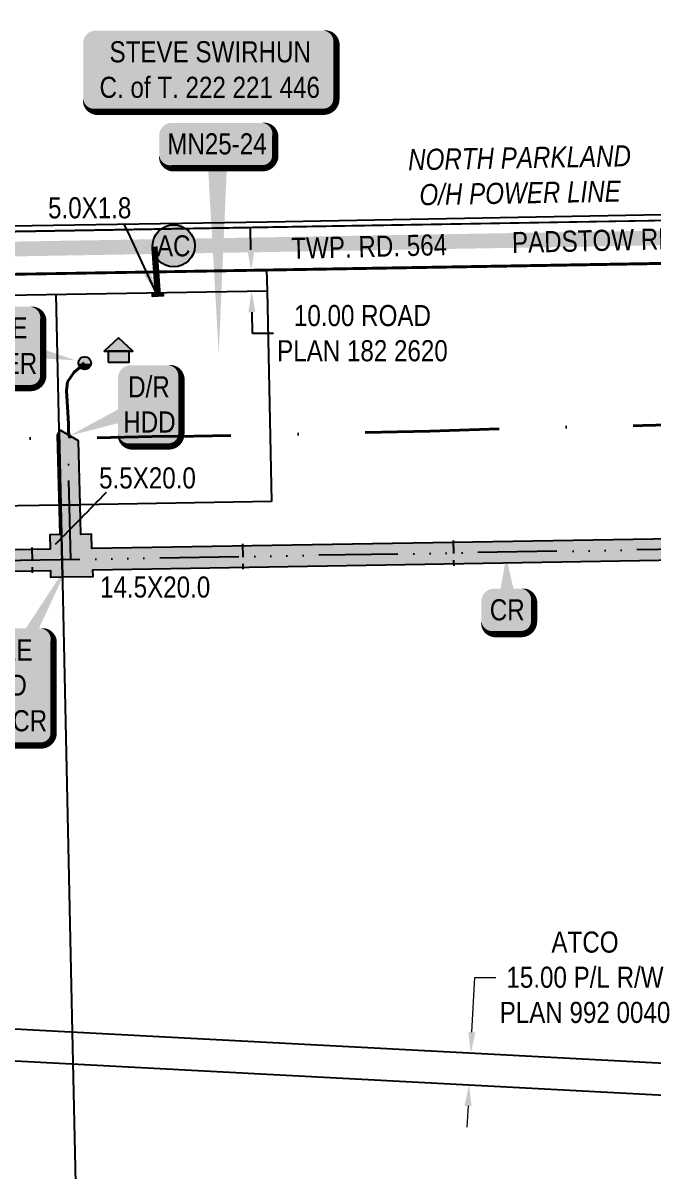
# Model space of a CAD drawing. Extents: x 88833 to 97610, y 5963373 to 5974710.
# Drawn here: x 93540 to 93839, y 5966257 to 5966801 of the extents above; entities that cross this region are included whole.
import ezdxf
from ezdxf.enums import TextEntityAlignment as Align

# ---------------------------------------------------------------- set-up
doc = ezdxf.new("R2010")
doc.units = 0
doc.header["$LTSCALE"] = 5
doc.header["$PDSIZE"] = 5
for name, pattern in [('COOP2', [10, 5, -1, 0, -1, 0, -1, 0, -1, 0, -1]), ('DASHDOT', [25.4, 12.7, -6.35, 0, -6.35]), ('foc-TIELINE', [1.875, 1.25, -0.625])]:
    doc.linetypes.add(name, pattern=pattern)
doc.layers.get('Defpoints').update_dxf_attribs({"color": 9})
for name, color, linetype in [('AS-OWNER', 7, 'Continuous'), ('AS-POWER', 104, 'foc-POWER'), ('AS-POWER-T', 104, 'Continuous'), ('AS-RESIDENCE', 14, 'Continuous'), ('AS-ROADS', 254, 'Continuous'), ('AS-SYMBOL', 7, 'Continuous'), ('AS-TELEPHONE', 224, 'foc-TEL'), ('CG-NOTES', 7, 'Continuous'), ('F-RW', 190, 'Continuous'), ('L-ROAD-T', 7, 'Continuous'), ('L-SEC', 7, 'Continuous'), ('L-TITLEDB', 4, 'Continuous'), ('L-TITLEDB-T', 4, 'Continuous'), ('P-APEX RECON PAY ITEMS', 240, 'Continuous'), ('P-APEX RECON-10m BUFFER', 51, 'COOP2'), ('P-APEX RECON-LINE LIST', 240, 'Continuous'), ('P-APEX RECON-URBAN', 30, 'COOP2'), ('P-APEX RECON-WORK AREA', 104, 'Continuous'), ('P-BUFFER-PURPLE', 187, 'foc-TIELINE')]:
    doc.layers.add(name, color=color, linetype=linetype)
for name, color, linetype, lineweight in [('AS-RECON EXISTING', 151, 'DASHDOT', 40), ('F-RW-T', 190, 'Continuous', 9), ('P-APEX RECON-TWS-T', 104, 'Continuous', 9)]:
    doc.layers.add(name, color=color, linetype=linetype, lineweight=lineweight)
doc.layers.add('P-APEX RECON-TO BE DRILLED-H', color=7, linetype='Continuous', true_color=0xffafe1)
doc.styles.add('1.8', font='ARIALN.TTF', dxfattribs={"height": 2})
doc.styles.add('100L', font='ARIALN.TTF', dxfattribs={"height": 10})
doc.styles.add('175L', font='ARIALN.TTF', dxfattribs={"height": 2})
doc.styles.add('80', font='ARIALN.TTF', dxfattribs={"height": 10})
doc.styles.add('80CG', font='ARIALN.TTF', dxfattribs={"height": 10})
doc.styles.add('80L', font='ARIALN.TTF', dxfattribs={"height": 10})
doc.styles.add('foc-LtypeFont', font='ARIALN.TTF', dxfattribs={"height": 7.35})
doc.linetypes.add('foc-POWER', pattern='A,6,-1,["P",foc-LtypeFont,S=0.2,R=0,X=-0.625,Y=-0.75],-1.24,4', length=12.24)
doc.linetypes.add('foc-TEL', pattern='A,2,-1,["T",foc-LtypeFont,S=0.2,R=0,X=-0.425,Y=-0.75],-1.24,8', length=12.24)
doc.linetypes.add('foc-TEL-NOLINE', pattern='A,0,-2,["T",foc-LtypeFont,S=0.2,R=0,X=-0.425,Y=-0.75],-10.24', length=12.24)
doc.dimstyles.new('Compass 1 000', dxfattribs={"dimtxt": 1.8, "dimasz": 2, "dimexe": 0.2, "dimexo": 0.0625, "dimgap": 0.5, "dimtad": 0, "dimtih": 1, "dimtoh": 1, "dimzin": 0, "dimdsep": 46, "dimtxsty": '1.8', "dimcen": 0.1, "dimse1": 1, "dimse2": 1, "dimclrd": 256, "dimclrt": 256, "dimaunit": 1, "dimadec": 4, "dimazin": 0, "dimtfac": 0.06, "dimtofl": 0, "dimtmove": 0, "dimatfit": 0, "dimfxl": 0.2, "dimtolj": 1, "dimtzin": 0, "dimlwd": -1, "dimarcsym": 0})
doc.dimstyles.new('Compass 5 000', dxfattribs={"dimscale": 5, "dimtxt": 9, "dimasz": 2, "dimexe": 0.2, "dimexo": 0.0625, "dimgap": 0.5, "dimtad": 0, "dimtih": 1, "dimtoh": 1, "dimzin": 0, "dimdsep": 46, "dimtxsty": '80CG', "dimcen": 0.1, "dimse1": 1, "dimse2": 1, "dimclrd": 256, "dimclrt": 256, "dimaunit": 1, "dimadec": 4, "dimazin": 0, "dimtfac": 0.06, "dimtofl": 0, "dimtmove": 0, "dimatfit": 1, "dimfxl": 0.2, "dimtolj": 1, "dimtzin": 0, "dimlwd": -1, "dimarcsym": 0})

# ---------------------------------------------------------------- blocks, each defined once
blk = doc.blocks.new('*D408')
at = {"layer": 'Defpoints', "color": 0, "transparency": 16777216}
for p in [(93446.86, 5966329.26), (93446.06, 5966314.24), (93752.38, 5966313.05)]:
    blk.add_point(p, dxfattribs=at)
at = {"layer": 'F-RW-T', "transparency": 16777216}
for p, q in [((93752.91, 5966323.04), (93754.29, 5966349)), ((93754.29, 5966349), (93764.29, 5966349)), ((93751.06, 5966288.05), (93750.53, 5966278.06))]:
    blk.add_line(p, q, dxfattribs=at)
for points in [[(93751.25, 5966323.12), (93754.58, 5966322.95), (93752.38, 5966313.05)], [(93749.39, 5966288.14), (93752.72, 5966287.96), (93751.59, 5966298.04)]]:
    blk.add_solid(points, dxfattribs=at)
at = {"layer": 'F-RW-T', "transparency": 16777216, "insert": (93806.51, 5966349), "char_height": 10, "attachment_point": 5, "style": '80CG'}
blk.add_mtext('\\A1;ATCO\\P15.00 P/L R/W\\PPLAN 992 0040', dxfattribs=at)
blk = doc.blocks.new('*U555')
at = {"true_color": 0xffffa8}
h = blk.add_hatch(color=51, dxfattribs=at)
edge = h.paths.add_edge_path()
edge.add_line((-21.5, -11.5), (21.5, -11.5))
edge.add_arc((21.5, -5.5), 6, 270, 360)
edge.add_line((27.5, -5.5), (27.5, 4))
edge.add_arc((21.5, 4), 6, 0, 90)
edge.add_line((21.5, 10), (-21.5, 10))
edge.add_arc((-21.5, 4), 6, 90, 180)
edge.add_line((-27.5, 4), (-27.5, -5.5))
edge.add_arc((-21.5, -5.5), 6, 180, 270)
at = {"color": 240, "flags": 128}
blk.add_lwpolyline([(-21.5, -11.5, 3, 3, 0), (21.5, -11.5, 3, 3, 0.414214), (27.5, -5.5, 3, 3, 0), (27.5, 4, 3, 0, 0.414214), (21.5, 10, 0, 0, 0), (-21.5, 10, 0, 0, 0.414214), (-27.5, 4, 0, 0, 0), (-27.5, -5.5, 0, 3, 0.414214)], format="xyseb", close=True, dxfattribs=at)
for points in [[(0.71, -99.38, 0, 10, 0), (0, 0, 5, 5, 0)], [(21.05, -6.93, 0, 10, 0), (0, 0, 5, 5, 0)]]:
    blk.add_lwpolyline(points, format="xyseb", dxfattribs=at)
at = {"color": 4, "style": '80'}
blk.add_attdef('OTHER_001', (-14.7, -5), '', height=10, dxfattribs=at)
blk = doc.blocks.new('*U479')
h = blk.add_hatch(color=59)
edge = h.paths.add_edge_path()
edge.add_line((-54, -20), (54, -20))
edge.add_arc((54, -14), 6, 270, 360)
edge.add_line((60, -14), (60, 12.5))
edge.add_arc((54, 12.5), 6, 0, 90)
edge.add_line((54, 18.5), (-54, 18.5))
edge.add_arc((-54, 12.5), 6, 90, 180)
edge.add_line((-60, 12.5), (-60, -14))
edge.add_arc((-54, -14), 6, 180, 270)
at = {"color": 1, "flags": 128}
blk.add_lwpolyline([(-54, -20, 3, 3, 0), (54, -20, 3, 3, 0.414214), (60, -14, 3, 3, 0), (60, 12.5, 3, 0, 0.414214), (54, 18.5, 0, 0, 0), (-54, 18.5, 0, 0, 0.414214), (-60, 12.5, 0, 0, 0), (-60, -14, 0, 3, 0.414214)], format="xyseb", close=True, dxfattribs=at)
blk.add_lwpolyline([(-56.05, -9.74, 0, 7.5, 0), (0, 0, 0, 0, 0)], format="xyseb", dxfattribs=at)
at = {"color": 1, "style": '80'}
blk.add_attdef('ENTER_TEXT_001', (-35.99, -5), '', height=10, dxfattribs=at)
blk = doc.blocks.new('*U732')
at = {"true_color": 0xffffa8}
h = blk.add_hatch(color=51, dxfattribs=at)
edge = h.paths.add_edge_path()
edge.add_line((-9, -20), (9, -20))
edge.add_arc((9, -14), 6, 270, 360)
edge.add_line((15, -14), (15, 12.5))
edge.add_arc((9, 12.5), 6, 0, 90)
edge.add_line((9, 18.5), (-9, 18.5))
edge.add_arc((-9, 12.5), 6, 90, 180)
edge.add_line((-15, 12.5), (-15, -14))
edge.add_arc((-9, -14), 6, 180, 270)
at = {"color": 240, "flags": 128}
blk.add_lwpolyline([(-9, -20, 3, 3, 0), (9, -20, 3, 3, 0.414214), (15, -14, 3, 3, 0), (15, 12.5, 3, 0, 0.414214), (9, 18.5, 0, 0, 0), (-9, 18.5, 0, 0, 0.414214), (-15, 12.5, 0, 0, 0), (-15, -14, 0, 3, 0.414214)], format="xyseb", close=True, dxfattribs=at)
for points in [[(-38.1, -14.95, 0, 10, 0), (0, 0, 5, 5, 0)], [(-1, -11.44, 0, 10, 0), (0, 0, 5, 5, 0)]]:
    blk.add_lwpolyline(points, format="xyseb", dxfattribs=at)
at = {"color": 4, "style": '80'}
blk.add_attdef('OTHER_001', (-14.7, -5), '', height=10, dxfattribs=at)
blk = doc.blocks.new('RISER')
h = blk.add_hatch(color=255)
h.dxf.hatch_style = 1
edge = h.paths.add_edge_path()
edge.add_arc((0, 0), 0.7, 0, 360)
blk.add_hatch(color=13).paths.add_polyline_path([(0.58, -0.15), (-0.58, -0.15, 0.774597)])
at = {"color": 13}
blk.add_line((-0.58, -0.15), (0.58, -0.15), dxfattribs=at)
blk.add_circle((0, 0), 0.6, dxfattribs=at)
blk = doc.blocks.new('*U733')
at = {"true_color": 0xffffa8}
h = blk.add_hatch(color=51, dxfattribs=at)
edge = h.paths.add_edge_path()
edge.add_line((-14, -20), (14, -20))
edge.add_arc((14, -14), 6, 270, 360)
edge.add_line((20, -14), (20, 12.5))
edge.add_arc((14, 12.5), 6, 0, 90)
edge.add_line((14, 18.5), (-14, 18.5))
edge.add_arc((-14, 12.5), 6, 90, 180)
edge.add_line((-20, 12.5), (-20, -14))
edge.add_arc((-14, -14), 6, 180, 270)
at = {"color": 240, "flags": 128}
blk.add_lwpolyline([(-14, -20, 3, 3, 0), (14, -20, 3, 3, 0.414214), (20, -14, 3, 3, 0), (20, 12.5, 3, 0, 0.414214), (14, 18.5, 0, 0, 0), (-14, 18.5, 0, 0, 0.414214), (-20, 12.5, 0, 0, 0), (-20, -14, 0, 3, 0.414214)], format="xyseb", close=True, dxfattribs=at)
for points in [[(-1, -11.44, 0, 10, 0), (0, 0, 5, 5, 0)], [(35.04, -6.79, 0, 10, 0), (0, 0, 5, 5, 0)]]:
    blk.add_lwpolyline(points, format="xyseb", dxfattribs=at)
at = {"color": 4, "style": '80'}
blk.add_attdef('OTHER_001', (-14.7, -5), '', height=10, dxfattribs=at)
blk = doc.blocks.new('*U1191')
at = {"true_color": 0xffffa8}
h = blk.add_hatch(color=51, dxfattribs=at)
edge = h.paths.add_edge_path()
edge.add_line((-19, -28.5), (19, -28.5))
edge.add_arc((19, -22.5), 6, 270, 360)
edge.add_line((25, -22.5), (25, 21))
edge.add_arc((19, 21), 6, 0, 90)
edge.add_line((19, 27), (-19, 27))
edge.add_arc((-19, 21), 6, 90, 180)
edge.add_line((-25, 21), (-25, -22.5))
edge.add_arc((-19, -22.5), 6, 180, 270)
at = {"color": 240, "flags": 128}
for points in [[(-23.83, 58.69, 0, 10, 0), (0, 0, 5, 5, 0)], [(33.21, 59.64, 0, 10, 0), (0, 0, 5, 5, 0)]]:
    blk.add_lwpolyline(points, format="xyseb", dxfattribs=at)
blk.add_lwpolyline([(-19, -28.5, 3, 3, 0), (19, -28.5, 3, 3, 0.414214), (25, -22.5, 3, 3, 0), (25, 21, 3, 0, 0.414214), (19, 27, 0, 0, 0), (-19, 27, 0, 0, 0.414214), (-25, 21, 0, 0, 0), (-25, -22.5, 0, 3, 0.414214)], format="xyseb", close=True, dxfattribs=at)
at = {"color": 4, "style": '80'}
blk.add_attdef('OTHER_001', (-14.7, -5), '', height=10, dxfattribs=at)
blk = doc.blocks.new('*U734')
at = {"true_color": 0xffffa8}
h = blk.add_hatch(color=51, dxfattribs=at)
edge = h.paths.add_edge_path()
edge.add_line((-6.5, -11.5), (6.5, -11.5))
edge.add_arc((6.5, -5.5), 6, 270, 360)
edge.add_line((12.5, -5.5), (12.5, 4))
edge.add_arc((6.5, 4), 6, 0, 90)
edge.add_line((6.5, 10), (-6.5, 10))
edge.add_arc((-6.5, 4), 6, 90, 180)
edge.add_line((-12.5, 4), (-12.5, -5.5))
edge.add_arc((-6.5, -5.5), 6, 180, 270)
at = {"color": 240, "flags": 128}
for points in [[(-0.74, 25.2, 0, 10, 0), (0, 0, 5, 5, 0)], [(-1, -11.44, 0, 10, 0), (0, 0, 5, 5, 0)]]:
    blk.add_lwpolyline(points, format="xyseb", dxfattribs=at)
blk.add_lwpolyline([(-6.5, -11.5, 3, 3, 0), (6.5, -11.5, 3, 3, 0.414214), (12.5, -5.5, 3, 3, 0), (12.5, 4, 3, 0, 0.414214), (6.5, 10, 0, 0, 0), (-6.5, 10, 0, 0, 0.414214), (-12.5, 4, 0, 0, 0), (-12.5, -5.5, 0, 3, 0.414214)], format="xyseb", close=True, dxfattribs=at)
at = {"color": 4, "style": '80'}
blk.add_attdef('OTHER_001', (-14.7, -5), '', height=10, dxfattribs=at)
blk = doc.blocks.new('Access_Point')
h = blk.add_hatch(color=255)
h.dxf.hatch_style = 1
edge = h.paths.add_edge_path()
edge.add_arc((0, 0), 9.99, 0, 360)
at = {"color": 170}
blk.add_circle((0, 0), 9.99, dxfattribs=at)
at = {"color": 170, "style": '175L'}
blk.add_text('AC', height=10, dxfattribs=at).set_placement((0, 0), align=Align.MIDDLE_CENTER)
blk = doc.blocks.new('*D1189')
at = {"layer": 'Defpoints', "color": 0, "transparency": 16777216}
for p in [(93646.97, 5966683.87), (93647.13, 5966674.26), (93648.47, 5966674.28)]:
    blk.add_point(p, dxfattribs=at)
at = {"layer": 'L-TITLEDB-T', "transparency": 16777216}
for p, q in [((93648.14, 5966693.89), (93647.97, 5966703.89)), ((93648.63, 5966664.28), (93648.8, 5966654.28)), ((93648.8, 5966654.28), (93658.8, 5966654.28))]:
    blk.add_line(p, q, dxfattribs=at)
for points in [[(93649.8, 5966693.92), (93646.47, 5966693.86), (93648.3, 5966683.89)], [(93650.3, 5966664.31), (93646.97, 5966664.25), (93648.47, 5966674.28)]]:
    blk.add_solid(points, dxfattribs=at)
at = {"layer": 'L-TITLEDB-T', "transparency": 16777216, "insert": (93701.02, 5966654.28), "char_height": 10, "attachment_point": 5, "style": '80CG'}
blk.add_mtext('\\A1;10.00 ROAD\\PPLAN 182 2620', dxfattribs=at)
blk = doc.blocks.new('res_occ')
for points in [[(0.1, 0.89), (-1.26, -0.37), (1.46, -0.37)], [(-0.9, -1.43), (1.1, -1.43), (1.1, -0.37), (-0.9, -0.37)]]:
    blk.add_hatch(color=14).paths.add_polyline_path(points)
at = {"color": 14}
for points in [[(0.1, 0.89), (-1.26, -0.37), (1.46, -0.37)], [(-0.9, -1.43), (1.1, -1.43), (1.1, -0.37), (-0.9, -0.37)]]:
    blk.add_lwpolyline(points, close=True, dxfattribs=at)

msp = doc.modelspace()

# ---------------------------------------------------------------- hatches: boundary and pattern name
at = {"layer": 'P-APEX RECON-10m BUFFER', "transparency": 33554687}
h = msp.add_hatch(color=256, dxfattribs=at)
h.dxf.hatch_style = 1
h.paths.add_polyline_path([(93558.802, 5966538.856), (93573.322, 5966539.084), (93573.202, 5966542.242), (93934.125, 5966548.315), (93934.232, 5966543.277), (93939.226, 5966543.383), (93942.839, 5966372.157), (93937.871, 5966372.052), (93938.293, 5966352.073), (93943.26, 5966352.178), (93943.677, 5966332.438), (93938.682, 5966332.333), (93939.103, 5966312.353), (93944.098, 5966312.458), (93944.754, 5966281.376), (93939.759, 5966281.271), (93940.181, 5966261.291), (93945.176, 5966261.397), (93949.05, 5966077.769), (93944.055, 5966077.663), (93944.476, 5966057.684), (93949.471, 5966057.789), (93953.046, 5965888.343), (93963.036, 5965888.533), (93959.646, 5966049.217), (93972.627, 5966047.649), (93972.52, 5966052.694), (93959.54, 5966054.262), (93959.461, 5966058), (93964.456, 5966058.105), (93964.034, 5966078.085), (93959.039, 5966077.979), (93955.165, 5966261.608), (93960.16, 5966261.713), (93959.739, 5966281.693), (93954.744, 5966281.587), (93954.088, 5966312.669), (93959.083, 5966312.775), (93958.661, 5966332.754), (93953.667, 5966332.649), (93953.25, 5966352.388), (93958.272, 5966352.494), (93958.166, 5966357.51), (93966.05, 5966357.694), (93965.838, 5966367.683), (93957.956, 5966367.5), (93957.851, 5966372.474), (93952.829, 5966372.368), (93952.741, 5966376.501), (93965.645, 5966376.761), (93965.539, 5966381.756), (93952.636, 5966381.496), (93949.216, 5966543.594), (93954.211, 5966543.699), (93953.789, 5966563.679), (93948.794, 5966563.574), (93946.742, 5966660.44), (93948.312, 5966660.465), (93948.245, 5966666.347), (93959.495, 5966666.657), (93959.283, 5966676.647), (93948.132, 5966676.34), (93948.084, 5966680.521), (93928.071, 5966680.206), (93928.475, 5966660.153), (93936.751, 5966660.283), (93938.804, 5966563.362), (93933.81, 5966563.257), (93933.914, 5966558.305), (93572.826, 5966552.229), (93572.568, 5966559.042), (93567.558, 5966558.986), (93566.428, 5966603.276), (93557.802, 5966608.316), (93557.312, 5966607.513), (93558.368, 5966558.884)])
h = msp.add_hatch(color=256, dxfattribs=at)
h.dxf.hatch_style = 1
h.paths.add_polyline_path([(93606.449, 5966673.571), (93606.558, 5966672.051), (93601.574, 5966671.696), (93601.447, 5966673.487)])
h = msp.add_hatch(color=256, dxfattribs=at)
h.dxf.hatch_style = 1
h.paths.add_polyline_path([(93155.486, 5966535.214), (93495.908, 5966540.942), (93495.916, 5966537.637), (93516.192, 5966538.043), (93516.099, 5966541.281), (93553.171, 5966541.905), (93553.22, 5966538.768), (93558.802, 5966538.856), (93558.368, 5966558.884), (93557.312, 5966607.513), (93556.356, 5966605.998), (93557.567, 5966558.875), (93552.906, 5966558.823), (93553.014, 5966551.896), (93515.81, 5966551.27), (93515.617, 5966557.917), (93510.543, 5966557.861), (93510.2, 5966572.016), (93500.209, 5966571.848), (93500.551, 5966557.749), (93495.868, 5966557.697), (93495.884, 5966550.935), (93155.263, 5966545.203)])
at = {"layer": 'P-APEX RECON-TO BE DRILLED-H', "transparency": 33554687}
h = msp.add_hatch(color=256, dxfattribs=at)
h.dxf.hatch_style = 1
h.paths.add_polyline_path([(93562.869, 5966547.057), (93567.86, 5966547.184), (93566.428, 5966603.276), (93557.802, 5966608.316), (93556.356, 5966605.998), (93557.874, 5966546.929)])

# ---------------------------------------------------------------- linework, layer by layer
at = {"layer": 'AS-POWER', "flags": 128}
msp.add_lwpolyline([(92356.427, 5966687.888), (93044.331, 5966696.603), (93412.748, 5966703.29), (93655.8, 5966707.114), (93902.377, 5966711.646), (93978.362, 5966710.131)], dxfattribs=at)
at = {"layer": 'AS-RECON EXISTING', "flags": 128}
for points in [[(93892.812, 5966611.042), (93874.878, 5966611.765), (93833.949, 5966610.568), (93778.032, 5966609.289), (93733.023, 5966607.943), (93673.596, 5966606.483), (93621.12, 5966605.598), (93601.345, 5966605.429), (93574.258, 5966604.763), (93538.505, 5966604.349), (93519.405, 5966603.806), (93503.868, 5966603.719), (93468.599, 5966602.872), (93467.317, 5966602.942), (93426.981, 5966602.586), (93384.507, 5966601.628), (93347.402, 5966600.3), (93346.885, 5966600.101), (93294.902, 5966599.559), (93261.941, 5966599.236), (93225.661, 5966598.587), (93199.616, 5966597.678), (93075.311, 5966593.275), (93065.201, 5966592.623), (93060.93, 5966592.673), (93061.246, 5966594.338), (93062.18, 5966608.63), (93061.789, 5966618.34), (93060.376, 5966630.177), (93063.069, 5966645.064), (93064.88, 5966679.937), (93065.388, 5966688.334), (93066.415, 5966728.031), (93053.263, 5966728.307), (92796.208, 5966720.578), (92436.254, 5966712.587), (92338.249, 5966709.839), (92322.085, 5966709.536), (92313.542, 5966709.189), (92306.797, 5966709.012), (92303.075, 5966708.915), (92296.239, 5966709.156), (92281.542, 5966709.481), (92269.082, 5966708.955), (91853.775, 5966700.178), (91419.279, 5966690.156)], [(93562.328, 5966604.626), (93562.297, 5966604.736), (93562.08, 5966605.711), (93561.708, 5966607.426), (93561.762, 5966611.314), (93561.386, 5966616.79), (93560.74, 5966627.011), (93561.151, 5966631.316), (93564.411, 5966635.836), (93567.11, 5966638.02), (93569.127, 5966640.265)]]:
    msp.add_lwpolyline(points, dxfattribs=at)
at = {"layer": 'AS-ROADS', "flags": 128}
for points, const_width in [([(91418.837, 5966651.955), (92511.445, 5966676.672), (93926.394, 5966700.919), (94596.07, 5966718.552), (95333.702, 5966737.982), (96171.533, 5966756.094), (97341.017, 5966780.932)], 7), ([(93602.392, 5966695.367), (93604.066, 5966671.873)], 2.998)]:
    msp.add_lwpolyline(points, dxfattribs=dict(at, const_width=const_width))
at = {"layer": 'AS-TELEPHONE', "linetype": 'foc-TEL-NOLINE', "flags": 128}
msp.add_lwpolyline([(92325.661, 5966661.815), (92325.849, 5966661.819), (93152.351, 5966675.668), (93959.248, 5966689.044)], dxfattribs=at)
at = {"layer": 'F-RW', "flags": 128}
msp.add_lwpolyline([(92352.81, 5966372.511), (92391.244, 5966370.219), (92500.013, 5966364.435), (92514.91, 5966363.642), (93160.075, 5966329.334), (93563.205, 5966308.049), (93924.789, 5966288.957), (93967.48, 5966290.001), (93967.171, 5966304.962), (93925.011, 5966303.948), (93562.864, 5966323.116), (93180.422, 5966343.359), (93159.738, 5966344.453), (92514.647, 5966378.671), (92499.763, 5966379.47), (92392.102, 5966385.183), (92352.457, 5966387.551)], close=True, dxfattribs=at)
at = {"layer": 'L-SEC', "flags": 128}
for points in [[(93958.582, 5966709.607), (93152.011, 5966696.012)], [(93959.01, 5966689.507), (93152.35, 5966675.911)]]:
    msp.add_lwpolyline(points, dxfattribs=at)
at = {"layer": 'L-TITLEDB'}
for p, q in [((93655.586, 5966684.393), (93655.803, 5966674.403)), ((93558.065, 5966572.823), (93555.897, 5966672.719)), ((93655.803, 5966674.403), (93657.971, 5966574.507)), ((93657.971, 5966574.507), (93558.065, 5966572.823)), ((93558.065, 5966572.823), (93458.159, 5966571.139)), ((93558.065, 5966572.823), (93563.487, 5966323.002)), ((93563.487, 5966323.002), (93573.086, 5965880.76))]:
    msp.add_line(p, q, dxfattribs=at)
at = {"layer": 'L-TITLEDB', "flags": 128}
for points in [[(93850.114, 5967109.768), (93950.023, 5967111.367), (93958.582, 5966709.607), (93151.915, 5966695.772), (93149.785, 5966795.879)], [(93455.991, 5966671.035), (93655.803, 5966674.403)]]:
    msp.add_lwpolyline(points, dxfattribs=at)
at = {"layer": 'P-APEX RECON-URBAN', "ltscale": 1.5, "flags": 128}
for points in [[(93944.01, 5966553.478), (92926.988, 5966536.366), (92925.604, 5966638.929), (92308.603, 5966628.296), (92306.782, 5966709.679), (92300.539, 5966991.281), (92298.723, 5967072.953), (92281.768, 5967072.542), (92280.524, 5967071.502)], [(93562.865, 5966547.057), (93561.396, 5966604.614), (93562.067, 5966605.715)]]:
    msp.add_lwpolyline(points, dxfattribs=at)
at = {"layer": 'P-APEX RECON-WORK AREA', "flags": 128}
for points in [[(93606.449, 5966673.571), (93606.558, 5966672.051), (93601.574, 5966671.696), (93601.447, 5966673.487)], [(93155.486, 5966535.214), (93495.908, 5966540.942), (93495.916, 5966537.637), (93516.192, 5966538.043), (93516.099, 5966541.281), (93553.171, 5966541.905), (93553.22, 5966538.768), (93558.802, 5966538.856), (93558.368, 5966558.884), (93557.312, 5966607.513), (93556.356, 5966605.998), (93557.567, 5966558.875), (93552.906, 5966558.823), (93553.014, 5966551.896), (93515.81, 5966551.27), (93515.617, 5966557.917), (93510.543, 5966557.861), (93510.2, 5966572.016), (93500.209, 5966571.848), (93500.551, 5966557.749), (93495.868, 5966557.697), (93495.884, 5966550.935), (93155.263, 5966545.203)], [(93567.201, 5966572.977), (93566.428, 5966603.276), (93557.802, 5966608.316), (93557.312, 5966607.513), (93558.065, 5966572.823)]]:
    msp.add_lwpolyline(points, close=True, dxfattribs=at)
msp.add_lwpolyline([(93933.914, 5966558.305), (93572.826, 5966552.229), (93572.568, 5966559.042), (93567.558, 5966558.986), (93567.201, 5966572.977), (93558.065, 5966572.823), (93558.368, 5966558.884), (93558.368, 5966558.884), (93558.802, 5966538.856), (93573.322, 5966539.084), (93573.202, 5966542.242), (93934.125, 5966548.315)], dxfattribs=at)
at = {"layer": 'P-BUFFER-PURPLE'}
for p, q in [((93544.284, 5966552.748), (93544.486, 5966540.76)), ((93644.191, 5966554.429), (93644.392, 5966542.441)), ((93744.097, 5966556.11), (93744.299, 5966544.122))]:
    msp.add_line(p, q, dxfattribs=at)

# ---------------------------------------------------------------- block references
at = {"layer": 'AS-OWNER', "color": 5}
ref = msp.add_blockref('*U479', (93628.646, 5966779.29), dxfattribs=at)
ref.add_attrib('ENTER_TEXT_001', 'STEVE SWIRHUN', (93581.139, 5966782.709), dxfattribs={"layer": '0', "color": 1, "height": 10, "style": '80'})
ref.add_attrib('ENTER_TEXT_002', 'C. of T. 222 221 446', (93576.415, 5966765.865), dxfattribs={"layer": '0', "color": 1, "height": 10, "style": '80'})
at = {"layer": 'AS-RESIDENCE', "xscale": 4.996022535000006, "yscale": 4.996022535000006, "zscale": 4.996022535000006}
msp.add_blockref('res_occ', (93584.924, 5966647.707), dxfattribs=at)
at = {"layer": 'AS-SYMBOL', "xscale": 4.996022535000007, "yscale": 4.996022535000007, "zscale": 4.996022535000007}
msp.add_blockref('RISER', (93569.38, 5966640.17), dxfattribs=at)
at = {"layer": 'CG-NOTES', "xscale": 0.9992045070000001, "yscale": 0.9992045070000001, "zscale": 0.9992045070000001}
msp.add_blockref('Access_Point', (93611.563, 5966695.736), dxfattribs=at)
at = {"layer": 'P-APEX RECON PAY ITEMS'}
ref = msp.add_blockref('*U733', (93529.732, 5966648.324), dxfattribs=at)
ref.add_attrib('OTHER_001', 'IDLE', (93516.761, 5966651.831), dxfattribs={"layer": '0', "color": 4, "height": 10, "style": '80'})
ref.add_attrib('OTHER_002', 'RISER', (93511.871, 5966634.987), dxfattribs={"layer": '0', "color": 4, "height": 10, "style": '80'})
ref = msp.add_blockref('*U732', (93600.18, 5966620.66), dxfattribs=at)
ref.add_attrib('OTHER_001', 'D/R', (93589.969, 5966623.908), dxfattribs={"layer": '0', "color": 4, "height": 10, "style": '80'})
ref.add_attrib('OTHER_002', 'HDD', (93587.653, 5966607.241), dxfattribs={"layer": '0', "color": 4, "height": 10, "style": '80'})
ref = msp.add_blockref('*U734', (93769.855, 5966523.229), dxfattribs=at)
ref.add_attrib('OTHER_001', 'CR', (93761.393, 5966518.225), dxfattribs={"layer": '0', "color": 4, "height": 10, "style": '80'})
ref = msp.add_blockref('*U1191', (93529.658, 5966487.413), dxfattribs=at)
ref.add_attrib('OTHER_001', 'STEE', (93514.747, 5966499.165), dxfattribs={"layer": '0', "color": 4, "height": 10, "style": '80'})
ref.add_attrib('OTHER_002', 'HDD', (93517.131, 5966482.498), dxfattribs={"layer": '0', "color": 4, "height": 10, "style": '80'})
ref.add_attrib('OTHER_003', 'PLW/CR', (93507.025, 5966465.654), dxfattribs={"layer": '0', "color": 4, "height": 10, "style": '80'})
at = {"layer": 'P-APEX RECON-LINE LIST'}
ref = msp.add_blockref('*U555', (93632.203, 5966744.021), dxfattribs=at)
ref.add_attrib('OTHER_001', 'MN25-24', (93608.506, 5966739.086), dxfattribs={"layer": '0', "color": 4, "height": 10, "style": '80'})

# ---------------------------------------------------------------- texts
at = {"layer": 'L-ROAD-T', "char_height": 10, "attachment_point": 2, "rotation": 1.42745, "style": '80L'}
for s, insert, width in [('TWP. RD. 564', (93704.082, 5966700.431), 74.18777), ('PADSTOW RD.', (93812.139, 5966703.281), 79.93629)]:
    msp.add_mtext(s, dxfattribs=dict(at, insert=insert, width=width))
at = {"layer": 'P-APEX RECON-TWS-T', "attachment_point": 1, "style": '175L'}
for s, width, insert, char_height in [('5.0X1.8', 45.44789, (93552.005, 5966718.756), 9.992), ('5.5X20.0', 49.86126, (93576.203, 5966590.72), 10), ('14.5X20.0', 49.86126, (93576.658, 5966539.031), 10)]:
    msp.add_mtext_dynamic_manual_height_columns(s, width=width, gutter_width=100, heights=[0], dxfattribs=dict(at, insert=insert, char_height=char_height))

# ---------------------------------------------------------------- dimensions: what is measured, and where the dimension line sits
at = {"layer": 'F-RW-T'}
dim = msp.add_linear_dim(base=(93752.384, 5966313.05), p1=(93446.063, 5966314.242), p2=(93446.859, 5966329.256), angle=86.96367, text='ATCO\\P15.00 P/L R/W\\PPLAN 992 0040', dimstyle='Compass 5 000', dxfattribs=at)
dim.commit()
dim.dimension.update_dxf_attribs({"geometry": '*D408', "text_midpoint": (93806.511, 5966348.999), "dimtype": 161})
at = {"layer": 'L-TITLEDB-T'}
dim = msp.add_aligned_dim(p1=(93646.969, 5966683.867), p2=(93647.131, 5966674.257), distance=1.335, text='10.00 ROAD\\PPLAN 182 2620', dimstyle='Compass 5 000', dxfattribs=at)
dim.commit()
dim.dimension.update_dxf_attribs({"geometry": '*D1189', "text_midpoint": (93701.023, 5966654.282)})

# ---------------------------------------------------------------- leaders
at = {"layer": 'P-APEX RECON-TWS-T', "path_type": 1}
for points, dimstyle, override in [([(93603.321, 5966673.487), (93587.975, 5966706.276)], 'Compass 1 000', {"dimasz": 10}), ([(93555.565, 5966554.341), (93579.676, 5966578.966)], 'Compass 5 000', {"dimgap": 0.5, "dimtad": 0})]:
    msp.add_leader(points, dimstyle=dimstyle, override=override, dxfattribs=at)

# ---------------------------------------------------------------- next in the draw order: texts
at = {"layer": 'AS-POWER-T', "insert": (93722.21, 5966741.509), "char_height": 10, "attachment_point": 1, "rotation": 1.05275, "style": '100L', "bg_fill": 2}
msp.add_mtext_dynamic_manual_height_columns('\\pi0.36832;{\\fArial Narrow|b0|i1|c0|p34;NORTH PARKLAND\\P\\pi5.4024;O/H POWER LINE}', width=105.74346, gutter_width=55, heights=[0], dxfattribs=at)

doc.saveas('drawing.dxf')
